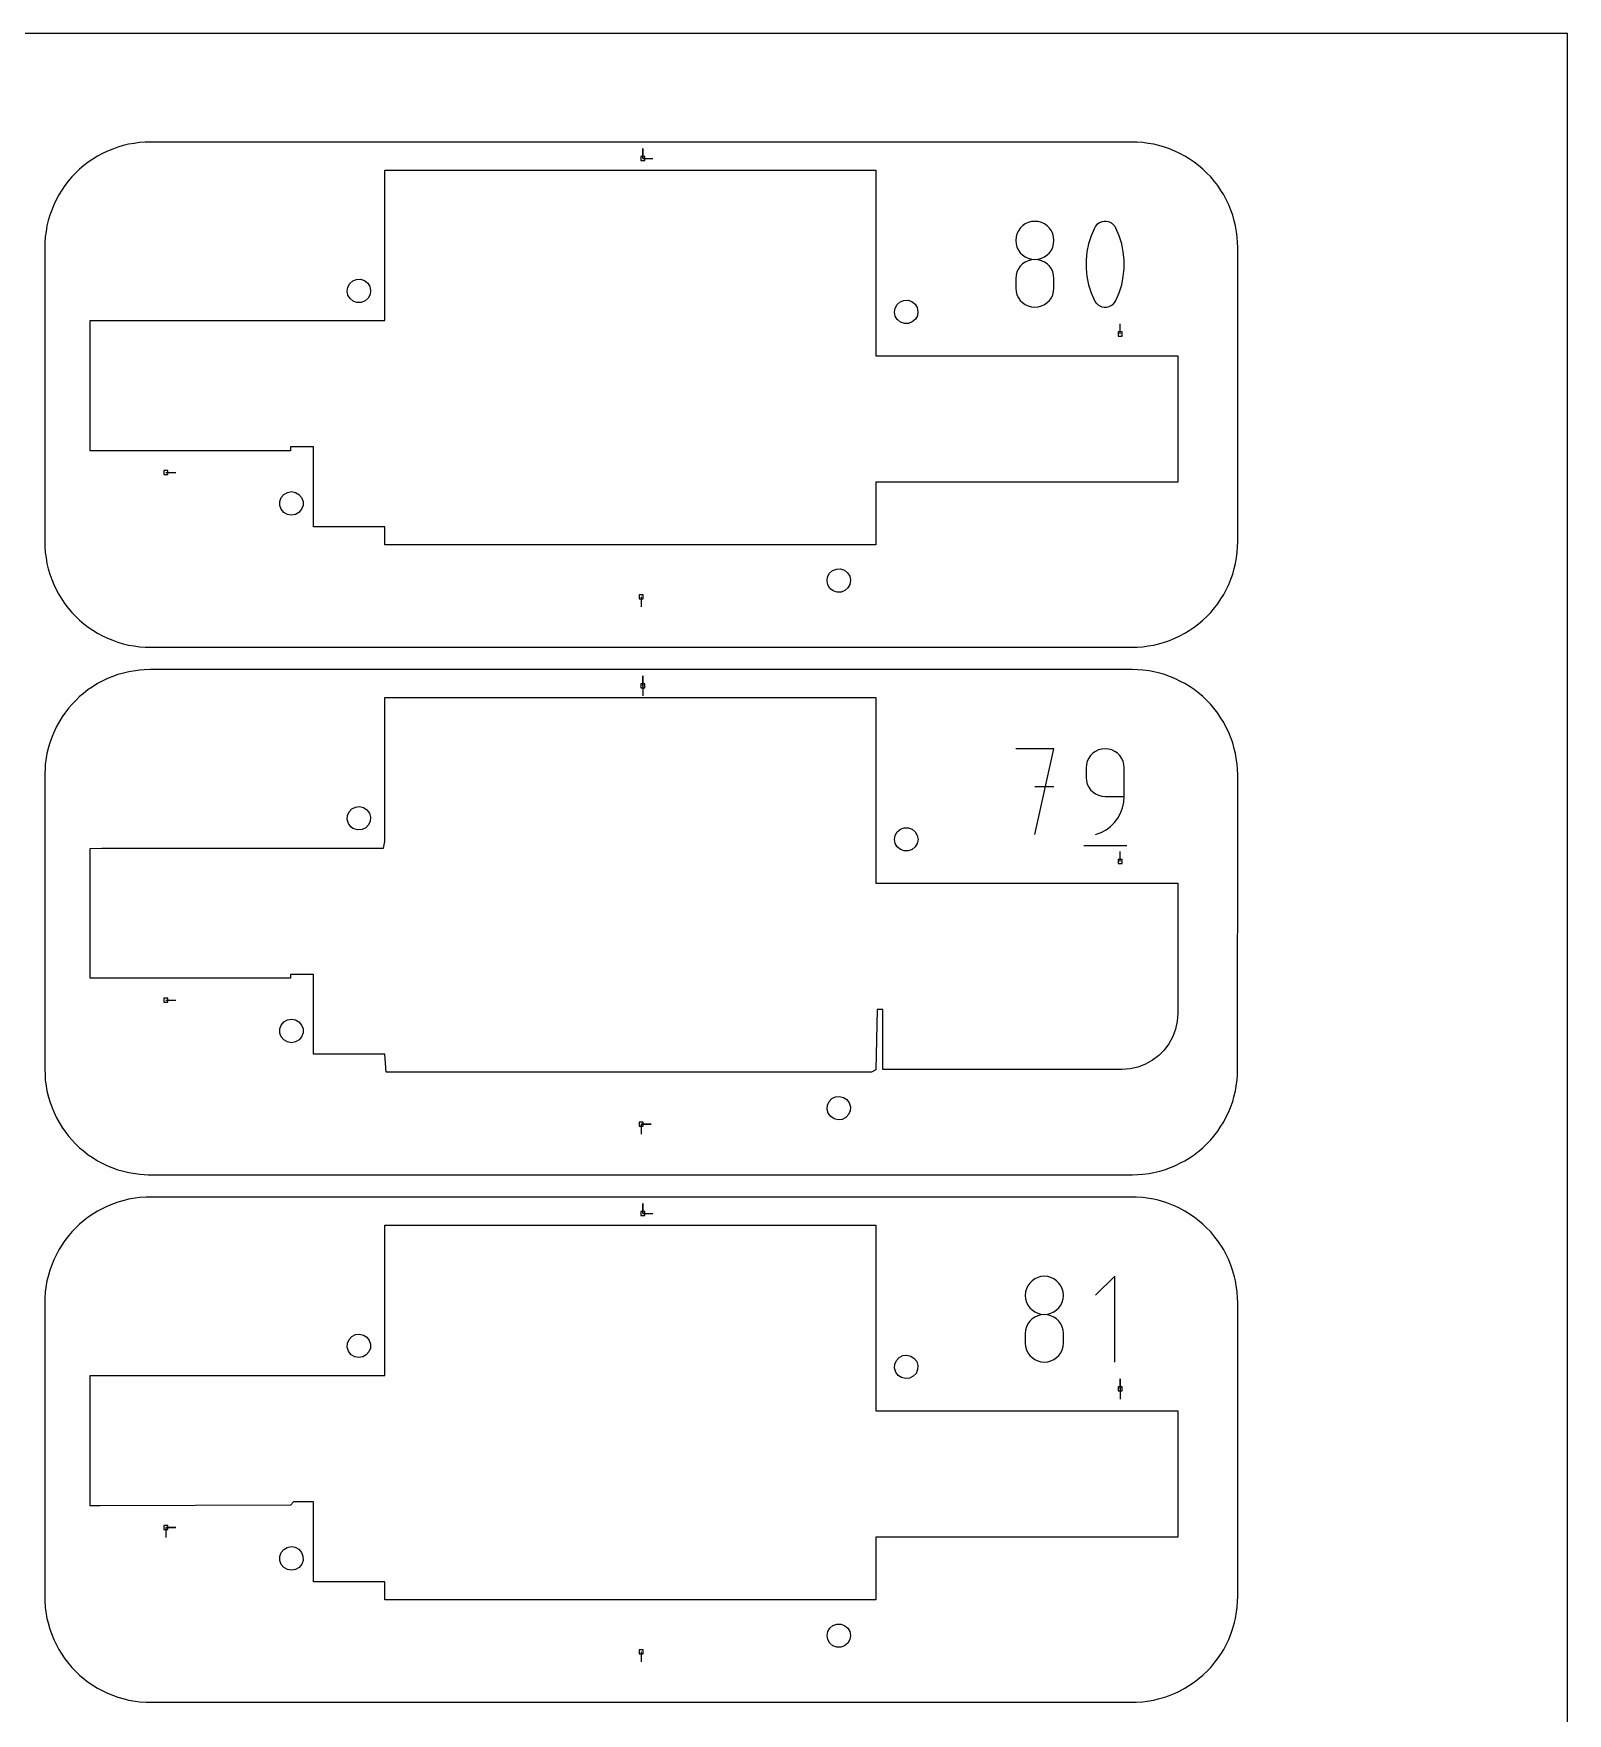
# Model space of a CAD drawing. Extents: x 0 to 570, y 0 to 470.
# Drawn here: x 351.4 to 570, y 230.6 to 470 of the extents above; entities that cross this region are included whole.
import ezdxf

# ---------------------------------------------------------------- set-up
doc = ezdxf.new("R2010")
doc.units = 0

msp = doc.modelspace()

# ---------------------------------------------------------------- linework, layer by layer
at = {"layer": 'annotation', "color": 1}
for p, q in [((438.255635, 452.215646), (438.255635, 453.644396)), ((438.255635, 452.215646), (438.255635, 453.644396)), ((438.255635, 453.644396), (438.255635, 452.215646)), ((438.255635, 452.215646), (439.684385, 452.215646)), ((493.166619, 443.073421), (492.743226, 442.872157)), ((493.626222, 443.199883), (493.166619, 443.073421)), ((494.114308, 443.243765), (493.626222, 443.199883)), ((494.602394, 443.199883), (494.114308, 443.243765)), ((494.114308, 443.243765), (494.114308, 443.243765)), ((495.061997, 443.073421), (494.602394, 443.199883)), ((495.485391, 442.872157), (495.061997, 443.073421)), ((503.181391, 442.95906), (502.952064, 442.776138)), ((503.436592, 443.098803), (503.181391, 442.95906)), ((503.711145, 443.193199), (503.436592, 443.098803)), ((503.998531, 443.240083), (503.711145, 443.193199)), ((504.292228, 443.237286), (503.998531, 443.240083)), ((504.585717, 443.182642), (504.292228, 443.237286)), ((504.872477, 443.073983), (504.585717, 443.182642)), ((504.982254, 443.016296), (504.872477, 443.073983)), ((504.872477, 443.073983), (504.872477, 443.073983)), ((505.087595, 442.950035), (504.982254, 443.016296)), ((505.187989, 442.875725), (505.087595, 442.950035)), ((491.43986, 441.016034), (491.395998, 440.529293)), ((491.395998, 440.529293), (491.395998, 440.529293)), ((491.395998, 440.529293), (491.439886, 440.040267)), ((491.566296, 441.47464), (491.43986, 441.016034)), ((491.767577, 441.897333), (491.566296, 441.47464)), ((492.035978, 442.276336), (491.767577, 441.897333)), ((492.36377, 442.603869), (492.035978, 442.276336)), ((492.743226, 442.872157), (492.36377, 442.603869)), ((495.864847, 442.603869), (495.485391, 442.872157)), ((496.192639, 442.276336), (495.864847, 442.603869)), ((496.461039, 441.897333), (496.192639, 442.276336)), ((496.662321, 441.47464), (496.461039, 441.897333)), ((496.788756, 441.016034), (496.662321, 441.47464)), ((496.788731, 440.040267), (496.832618, 440.529293)), ((496.832618, 440.529293), (496.788756, 441.016034)), ((496.832618, 440.529293), (496.832618, 440.529293)), ((502.127867, 441.185949), (501.775934, 440.05047)), ((502.597111, 442.289426), (502.127867, 441.185949)), ((502.755131, 442.552205), (502.597111, 442.289426)), ((502.597111, 442.289426), (502.597111, 442.289426)), ((502.952064, 442.776138), (502.755131, 442.552205)), ((505.282923, 442.79389), (505.187989, 442.875725)), ((505.371888, 442.705055), (505.282923, 442.79389)), ((505.454369, 442.609743), (505.371888, 442.705055)), ((505.529856, 442.508479), (505.454369, 442.609743)), ((505.597838, 442.401788), (505.529856, 442.508479)), ((505.657801, 442.290194), (505.597838, 442.401788)), ((506.129319, 441.184442), (505.657801, 442.290194)), ((505.657801, 442.290194), (505.657801, 442.290194)), ((506.482958, 440.047257), (506.129319, 441.184442)), ((491.439886, 440.040267), (491.566384, 439.579881)), ((491.566384, 439.579881), (491.767748, 439.155851)), ((491.767748, 439.155851), (492.03623, 438.77589)), ((492.03623, 438.77589), (492.364086, 438.447714)), ((492.364086, 438.447714), (492.743567, 438.179037)), ((492.743567, 438.179037), (493.166929, 437.977573)), ((495.061688, 437.977573), (495.485049, 438.179037)), ((495.485049, 438.179037), (495.864531, 438.447714)), ((495.864531, 438.447714), (496.192386, 438.77589)), ((496.192386, 438.77589), (496.460868, 439.155851)), ((496.460868, 439.155851), (496.662232, 439.579881)), ((496.662232, 439.579881), (496.788731, 440.040267)), ((501.541313, 438.892043), (501.424002, 437.719723)), ((501.775934, 440.05047), (501.541313, 438.892043)), ((506.718717, 438.887693), (506.482958, 440.047257)), ((506.836597, 437.714804), (506.718717, 438.887693)), ((491.566296, 436.034769), (491.43986, 435.574561)), ((491.767577, 436.458666), (491.566296, 436.034769)), ((492.035978, 436.83853), (491.767577, 436.458666)), ((492.36377, 437.166642), (492.035978, 436.83853)), ((492.743226, 437.435281), (492.36377, 437.166642)), ((493.166619, 437.636724), (492.743226, 437.435281)), ((493.626222, 437.763253), (493.166619, 437.636724)), ((493.166929, 437.977573), (493.626425, 437.851037)), ((494.114308, 437.807144), (493.626222, 437.763253)), ((493.626425, 437.851037), (494.114308, 437.807144)), ((494.114308, 437.807144), (494.602192, 437.851037)), ((494.602394, 437.763278), (494.114308, 437.807144)), ((494.114308, 437.807144), (494.114308, 437.807144)), ((494.114308, 437.807144), (494.114308, 437.807144)), ((494.602192, 437.851037), (495.061688, 437.977573)), ((495.061997, 437.636813), (494.602394, 437.763278)), ((495.485391, 437.435451), (495.061997, 437.636813)), ((495.864847, 437.166895), (495.485391, 437.435451)), ((496.192639, 436.838846), (495.864847, 437.166895)), ((496.461039, 436.459007), (496.192639, 436.838846)), ((496.662321, 436.035079), (496.461039, 436.459007)), ((496.788756, 435.574763), (496.662321, 436.035079)), ((501.424002, 437.719723), (501.424002, 436.542562)), ((501.424002, 436.542562), (501.541313, 435.369616)), ((506.718717, 435.365266), (506.836597, 436.537643)), ((506.836597, 436.537643), (506.836597, 437.714804)), ((491.43986, 435.574561), (491.395998, 435.085764)), ((491.395998, 435.085764), (491.395998, 433.731598)), ((491.395998, 433.731598), (491.395998, 433.731598)), ((491.395998, 433.731598), (491.439886, 433.242835)), ((496.788731, 433.242835), (496.832618, 433.731598)), ((496.832618, 435.085764), (496.788756, 435.574763)), ((496.832618, 433.731598), (496.832618, 435.085764)), ((496.832618, 435.085764), (496.832618, 435.085764)), ((501.541313, 435.369616), (501.775934, 434.209938)), ((501.775934, 434.209938), (502.127867, 433.072582)), ((506.129319, 433.071075), (506.482958, 434.206725)), ((506.482958, 434.206725), (506.718717, 435.365266)), ((491.439886, 433.242835), (491.566384, 432.783155)), ((491.566384, 432.783155), (491.767748, 432.360146)), ((491.767748, 432.360146), (492.03623, 431.981397)), ((492.03623, 431.981397), (492.364086, 431.654495)), ((492.364086, 431.654495), (492.743567, 431.387028)), ((492.743567, 431.387028), (493.166929, 431.186586)), ((493.166929, 431.186586), (493.626425, 431.060756)), ((493.626425, 431.060756), (494.114308, 431.017126)), ((494.114308, 431.017126), (494.602192, 431.060756)), ((494.114308, 431.017126), (494.114308, 431.017126)), ((494.602192, 431.060756), (495.061688, 431.186586)), ((495.061688, 431.186586), (495.485049, 431.387028)), ((495.485049, 431.387028), (495.864531, 431.654495)), ((495.864531, 431.654495), (496.192386, 431.981397)), ((496.192386, 431.981397), (496.460868, 432.360146)), ((496.460868, 432.360146), (496.662232, 432.783155)), ((496.662232, 432.783155), (496.788731, 433.242835)), ((502.127867, 433.072582), (502.597111, 431.966603)), ((502.597111, 431.966603), (502.597111, 431.966603)), ((502.597111, 431.966603), (502.656856, 431.855231)), ((502.656856, 431.855231), (502.724335, 431.749072)), ((502.724335, 431.749072), (502.799264, 431.648447)), ((502.799264, 431.648447), (502.881357, 431.55368)), ((502.881357, 431.55368), (502.97033, 431.465092)), ((502.97033, 431.465092), (503.0659, 431.383005)), ((503.0659, 431.383005), (503.167782, 431.307742)), ((503.167782, 431.307742), (503.275691, 431.239625)), ((503.275691, 431.239625), (503.389344, 431.178976)), ((503.389344, 431.178976), (503.389344, 431.178976)), ((503.389344, 431.178976), (503.673845, 431.072622)), ((503.673845, 431.072622), (503.965625, 431.019784)), ((503.965625, 431.019784), (504.258087, 431.018306)), ((504.258087, 431.018306), (504.544636, 431.066035)), ((504.544636, 431.066035), (504.818674, 431.160817)), ((504.818674, 431.160817), (505.073606, 431.300495)), ((505.073606, 431.300495), (505.302835, 431.482917)), ((505.302835, 431.482917), (505.499766, 431.705927)), ((505.499766, 431.705927), (505.657801, 431.967371)), ((505.657801, 431.967371), (506.129319, 433.071075)), ((505.657801, 431.967371), (505.657801, 431.967371)), ((506.255636, 427.188811), (506.255636, 428.617561)), ((370.255633, 407.446887), (371.684383, 407.446887)), ((438.01751, 389.742512), (438.01751, 388.313762)), ((438.255635, 377.040644), (438.255635, 378.469394)), ((438.255635, 377.040644), (438.255635, 378.469394)), ((438.255635, 378.469394), (438.255635, 377.040644)), ((438.255635, 377.040644), (438.255635, 375.611894)), ((496.823677, 368.083732), (491.380147, 368.083732)), ((494.102296, 355.842508), (496.823677, 368.083732)), ((501.584138, 366.310995), (501.457639, 365.85061)), ((501.785502, 366.735026), (501.584138, 366.310995)), ((502.053984, 367.114987), (501.785502, 366.735026)), ((502.381839, 367.443163), (502.053984, 367.114987)), ((502.761321, 367.71184), (502.381839, 367.443163)), ((503.184683, 367.913304), (502.761321, 367.71184)), ((503.644178, 368.039839), (503.184683, 367.913304)), ((504.132062, 368.083732), (503.644178, 368.039839)), ((504.620957, 368.039839), (504.132062, 368.083732)), ((504.132062, 368.083732), (504.132062, 368.083732)), ((505.08099, 367.913304), (504.620957, 368.039839)), ((505.504509, 367.71184), (505.08099, 367.913304)), ((505.883864, 367.443163), (505.504509, 367.71184)), ((506.211403, 367.114987), (505.883864, 367.443163)), ((506.479475, 366.735026), (506.211403, 367.114987)), ((506.680428, 366.310995), (506.479475, 366.735026)), ((506.806611, 365.85061), (506.680428, 366.310995)), ((501.457639, 365.85061), (501.413752, 365.361584)), ((501.413752, 365.361584), (501.413752, 364.000509)), ((501.413752, 364.000509), (501.413752, 364.000509)), ((501.413752, 364.000509), (501.457639, 363.511509)), ((506.850372, 365.361584), (506.806611, 365.85061)), ((506.850372, 361.279128), (506.850372, 365.361584)), ((506.850372, 365.361584), (506.850372, 365.361584)), ((496.823677, 362.632526), (494.102296, 362.632526)), ((501.457639, 363.511509), (501.584138, 363.051194)), ((501.584138, 363.051194), (501.785502, 362.627266)), ((501.785502, 362.627266), (502.053984, 362.247427)), ((502.053984, 362.247427), (502.381839, 361.919378)), ((502.381839, 361.919378), (502.761321, 361.650822)), ((502.761321, 361.650822), (503.184683, 361.44946)), ((503.184683, 361.44946), (503.644178, 361.322995)), ((503.644178, 361.322995), (504.132062, 361.279128)), ((504.132062, 361.279128), (506.850372, 361.279128)), ((506.330832, 358.909197), (506.61455, 359.660483)), ((506.61455, 359.660483), (506.790188, 360.453786)), ((506.790188, 360.453786), (506.850372, 361.279128)), ((504.262629, 356.523746), (504.904933, 357.007202)), ((504.904933, 357.007202), (505.46865, 357.57258)), ((505.46865, 357.57258), (505.946408, 358.209904)), ((505.946408, 358.209904), (506.330832, 358.909197)), ((501.074059, 354.312355), (507.194671, 354.312355)), ((502.771755, 355.842508), (503.549112, 356.132189)), ((502.771755, 355.842508), (502.771755, 355.842508)), ((503.549112, 356.132189), (504.262629, 356.523746)), ((506.255636, 352.013809), (506.255636, 353.442559)), ((370.255633, 332.271885), (371.684383, 332.271885)), ((438.01751, 314.567509), (439.44626, 314.567509)), ((438.01751, 314.567509), (439.44626, 314.567509)), ((439.44626, 314.567509), (438.01751, 314.567509)), ((438.01751, 314.567509), (438.01751, 313.138759)), ((438.255635, 301.865642), (438.255635, 303.294391)), ((438.255635, 301.865642), (438.255635, 303.294391)), ((438.255635, 303.294391), (438.255635, 301.865642)), ((438.255635, 301.865642), (439.684385, 301.865641)), ((493.709377, 292.253865), (493.381585, 291.926331)), ((494.088833, 292.522153), (493.709377, 292.253865)), ((494.512226, 292.723416), (494.088833, 292.522153)), ((494.97183, 292.849878), (494.512226, 292.723416)), ((495.459915, 292.89376), (494.97183, 292.849878)), ((495.948001, 292.849878), (495.459915, 292.89376)), ((495.459915, 292.89376), (495.459915, 292.89376)), ((496.407605, 292.723416), (495.948001, 292.849878)), ((496.830998, 292.522153), (496.407605, 292.723416)), ((497.210454, 292.253865), (496.830998, 292.522153)), ((497.538246, 291.926331), (497.210454, 292.253865)), ((505.49045, 292.90873), (502.769069, 290.186581)), ((505.49045, 280.667506), (505.49045, 292.90873)), ((492.785468, 290.66603), (492.741605, 290.179289)), ((492.741605, 290.179289), (492.741605, 290.179289)), ((492.741605, 290.179289), (492.785493, 289.690262)), ((492.911903, 291.124636), (492.785468, 290.66603)), ((492.785493, 289.690262), (492.911992, 289.229877)), ((493.113185, 291.547329), (492.911903, 291.124636)), ((493.381585, 291.926331), (493.113185, 291.547329)), ((497.806646, 291.547329), (497.538246, 291.926331)), ((498.007928, 291.124636), (497.806646, 291.547329)), ((498.007839, 289.229877), (498.134338, 289.690262)), ((498.134363, 290.66603), (498.007928, 291.124636)), ((498.134338, 289.690262), (498.178226, 290.179289)), ((498.178226, 290.179289), (498.134363, 290.66603)), ((498.178226, 290.179289), (498.178226, 290.179289)), ((492.911992, 289.229877), (493.113355, 288.805846)), ((493.113355, 288.805846), (493.381838, 288.425886)), ((493.381838, 288.425886), (493.709693, 288.097709)), ((493.709693, 288.097709), (494.089174, 287.829032)), ((494.512226, 287.28672), (494.088833, 287.085276)), ((494.089174, 287.829032), (494.512536, 287.627568)), ((494.97183, 287.413248), (494.512226, 287.28672)), ((494.512536, 287.627568), (494.972032, 287.501033)), ((495.459915, 287.45714), (494.97183, 287.413248)), ((494.972032, 287.501033), (495.459915, 287.45714)), ((495.459915, 287.45714), (495.947799, 287.501033)), ((495.948001, 287.413273), (495.459915, 287.45714)), ((495.459915, 287.45714), (495.459915, 287.45714)), ((495.459915, 287.45714), (495.459915, 287.45714)), ((495.947799, 287.501033), (496.407295, 287.627568)), ((496.407605, 287.286808), (495.948001, 287.413273)), ((496.407295, 287.627568), (496.830657, 287.829032)), ((496.830998, 287.085447), (496.407605, 287.286808)), ((496.830657, 287.829032), (497.210138, 288.097709)), ((497.210138, 288.097709), (497.537993, 288.425886)), ((497.537993, 288.425886), (497.806476, 288.805846)), ((497.806476, 288.805846), (498.007839, 289.229877)), ((492.785468, 285.224557), (492.741605, 284.735759)), ((492.911903, 285.684764), (492.785468, 285.224557)), ((493.113185, 286.108661), (492.911903, 285.684764)), ((493.381585, 286.488526), (493.113185, 286.108661)), ((493.709377, 286.816638), (493.381585, 286.488526)), ((494.088833, 287.085276), (493.709377, 286.816638)), ((497.210454, 286.816891), (496.830998, 287.085447)), ((497.538246, 286.488842), (497.210454, 286.816891)), ((497.806646, 286.109002), (497.538246, 286.488842)), ((498.007928, 285.685074), (497.806646, 286.109002)), ((498.134363, 285.224759), (498.007928, 285.685074)), ((498.178226, 284.735759), (498.134363, 285.224759)), ((492.741605, 284.735759), (492.741605, 283.381594)), ((492.741605, 283.381594), (492.741605, 283.381594)), ((492.741605, 283.381594), (492.785493, 282.892831)), ((492.785493, 282.892831), (492.911992, 282.433151)), ((498.007839, 282.433151), (498.134338, 282.892831)), ((498.134338, 282.892831), (498.178226, 283.381594)), ((498.178226, 283.381594), (498.178226, 284.735759)), ((498.178226, 284.735759), (498.178226, 284.735759)), ((492.911992, 282.433151), (493.113355, 282.010142)), ((493.113355, 282.010142), (493.381838, 281.631392)), ((493.381838, 281.631392), (493.709693, 281.30449)), ((493.709693, 281.30449), (494.089174, 281.037024)), ((494.089174, 281.037024), (494.512536, 280.836582)), ((494.512536, 280.836582), (494.972032, 280.710751)), ((494.972032, 280.710751), (495.459915, 280.667122)), ((495.459915, 280.667122), (495.947799, 280.710751)), ((495.459915, 280.667122), (495.459915, 280.667122)), ((495.947799, 280.710751), (496.407295, 280.836582)), ((496.407295, 280.836582), (496.830657, 281.037024)), ((496.830657, 281.037024), (497.210138, 281.30449)), ((497.210138, 281.30449), (497.537993, 281.631392)), ((497.537993, 281.631392), (497.806476, 282.010142)), ((497.806476, 282.010142), (498.007839, 282.433151)), ((506.255637, 276.838807), (506.255637, 278.267557)), ((506.255637, 276.838807), (506.255637, 278.267557)), ((506.255637, 278.267557), (506.255637, 276.838807)), ((506.255637, 276.838807), (506.255636, 275.410057)), ((370.255633, 257.096883), (371.684383, 257.096883)), ((370.255633, 257.096883), (371.684383, 257.096883)), ((371.684383, 257.096883), (370.255633, 257.096883)), ((370.255633, 257.096883), (370.255633, 255.668133)), ((438.01751, 239.392507), (438.01751, 237.963757))]:
    msp.add_line(p, q, dxfattribs=at)
at = {"layer": 'boundary', "color": 5}
for p, q in [((360.54603, 452.549273), (359.882845, 452.121936)), ((361.253732, 452.909867), (360.54603, 452.549273)), ((361.958582, 453.26429), (361.253732, 452.909867)), ((362.700105, 453.548933), (361.958582, 453.26429)), ((363.43863, 453.826429), (362.700105, 453.548933)), ((364.205838, 454.032003), (363.43863, 453.826429)), ((364.969678, 454.229425), (364.205838, 454.032003)), ((365.754174, 454.353677), (364.969678, 454.229425)), ((366.534668, 454.468789), (365.754174, 454.353677)), ((367.327858, 454.510358), (366.534668, 454.468789)), ((368.017513, 454.542514), (367.327858, 454.510358)), ((391.196048, 454.542514), (368.017513, 454.542514)), ((409.353382, 454.542513), (391.196048, 454.542514)), ((467.760985, 454.542514), (409.353382, 454.542513)), ((474.817411, 454.542514), (467.760985, 454.542514)), ((508.017513, 454.542514), (474.817411, 454.542514)), ((508.673488, 454.511928), (508.017513, 454.542514)), ((509.5045, 454.468377), (508.673488, 454.511928)), ((510.246888, 454.358885), (509.5045, 454.468377)), ((511.068798, 454.228707), (510.246888, 454.358885)), ((511.795344, 454.040925), (511.068798, 454.228707)), ((512.599149, 453.825547), (511.795344, 454.040925)), ((513.301613, 453.5616), (512.599149, 453.825547)), ((514.078498, 453.263382), (513.301613, 453.5616)), ((514.748929, 452.926264), (514.078498, 453.263382)), ((515.490386, 452.548473), (514.748929, 452.926264)), ((516.121192, 452.142002), (515.490386, 452.548473)), ((357.418914, 450.128049), (356.870337, 449.579475)), ((357.980553, 450.689684), (357.418914, 450.128049)), ((358.597819, 451.189537), (357.980553, 450.689684)), ((359.216709, 451.689343), (358.597819, 451.189537)), ((359.882845, 452.121936), (359.216709, 451.689343)), ((516.819097, 451.688778), (516.121192, 452.142002)), ((517.407768, 451.213376), (516.819097, 451.688778)), ((518.054473, 450.689684), (517.407768, 451.213376)), ((518.576265, 450.167896), (518.054473, 450.689684)), ((519.164689, 449.579475), (518.576265, 450.167896)), ((355.438085, 447.677177), (355.01075, 447.013996)), ((355.870679, 448.343312), (355.438085, 447.677177)), ((356.370484, 448.962207), (355.870679, 448.343312)), ((356.870337, 449.579475), (356.370484, 448.962207)), ((519.688377, 448.932768), (519.164689, 449.579475)), ((520.163779, 448.344093), (519.688377, 448.932768)), ((520.617003, 447.646188), (520.163779, 448.344093)), ((354.295731, 445.601443), (354.011088, 444.859922)), ((354.650156, 446.306292), (354.295731, 445.601443)), ((355.01075, 447.013996), (354.650156, 446.306292)), ((521.02347, 447.015388), (520.617003, 447.646188)), ((521.401261, 446.273934), (521.02347, 447.015388)), ((521.738386, 445.6035), (521.401261, 446.273934)), ((522.036604, 444.826615), (521.738386, 445.6035)), ((353.528023, 443.354185), (353.3306, 442.590343)), ((353.733595, 444.121396), (353.528023, 443.354185)), ((354.011088, 444.859922), (353.733595, 444.121396)), ((522.300545, 444.124149), (522.036604, 444.826615)), ((522.515925, 443.320348), (522.300545, 444.124149)), ((522.703708, 442.593802), (522.515925, 443.320348)), ((353.091232, 441.02535), (353.049663, 440.232163)), ((353.206346, 441.805847), (353.091232, 441.02535)), ((353.3306, 442.590343), (353.206346, 441.805847)), ((522.833888, 441.771892), (522.703708, 442.593802)), ((522.943378, 441.029505), (522.833888, 441.771892)), ((522.986927, 440.19849), (522.943378, 441.029505)), ((353.025547, 439.714926), (353.017508, 400.13663)), ((353.049663, 440.232163), (353.025547, 439.714926)), ((523.017512, 439.542513), (522.986927, 440.19849)), ((523.017512, 437.075059), (523.017512, 439.542513)), ((523.017512, 397.542513), (523.017512, 437.075059)), ((353.017508, 400.13663), (353.017508, 397.542514)), ((353.017508, 397.542514), (353.049663, 396.852862)), ((522.986927, 396.886536), (523.017512, 397.542513)), ((353.049663, 396.852862), (353.091233, 396.059676)), ((353.091233, 396.059676), (353.206346, 395.279179)), ((353.206346, 395.279179), (353.3306, 394.494683)), ((522.703708, 394.491224), (522.833888, 395.313134)), ((522.833888, 395.313134), (522.943378, 396.055521)), ((522.943378, 396.055521), (522.986927, 396.886536)), ((353.3306, 394.494683), (353.528022, 393.730842)), ((353.528022, 393.730842), (353.733595, 392.96363)), ((353.733595, 392.96363), (354.011088, 392.225101)), ((522.036604, 392.258409), (522.300545, 392.960878)), ((522.300545, 392.960878), (522.515925, 393.764679)), ((522.515925, 393.764679), (522.703708, 394.491224)), ((354.011088, 392.225101), (354.295731, 391.483581)), ((354.295731, 391.483581), (354.650156, 390.778734)), ((354.650156, 390.778734), (355.01075, 390.07103)), ((521.02347, 390.069638), (521.401261, 390.811093)), ((521.401261, 390.811093), (521.738387, 391.481524)), ((521.738387, 391.481524), (522.036604, 392.258409)), ((355.01075, 390.07103), (355.438085, 389.407847)), ((355.438085, 389.407847), (355.870678, 388.741713)), ((355.870678, 388.741713), (356.370484, 388.122821)), ((356.370484, 388.122821), (356.870337, 387.505553)), ((519.164689, 387.505553), (519.688377, 388.15226)), ((519.688377, 388.15226), (520.163779, 388.740933)), ((520.163779, 388.740933), (520.617003, 389.438836)), ((520.617003, 389.438836), (521.02347, 390.069638)), ((356.870337, 387.505553), (357.431976, 386.943915)), ((357.431976, 386.943915), (357.980553, 386.395338)), ((357.980553, 386.395338), (358.597819, 385.895484)), ((358.597819, 385.895484), (359.216709, 385.39568)), ((516.819097, 385.396246), (517.407768, 385.871646)), ((517.407768, 385.871646), (518.054473, 386.395338)), ((518.054473, 386.395338), (518.642897, 386.983762)), ((518.642897, 386.983762), (519.164689, 387.505553)), ((359.216709, 385.39568), (359.882845, 384.963087)), ((359.882845, 384.963087), (360.54603, 384.53575)), ((360.54603, 384.53575), (361.253732, 384.175158)), ((361.253732, 384.175158), (361.958582, 383.820734)), ((361.958582, 383.820734), (362.700105, 383.53609)), ((362.700105, 383.53609), (363.43863, 383.258596)), ((363.43863, 383.258596), (364.205838, 383.053023)), ((364.205838, 383.053023), (364.969678, 382.8556)), ((511.068798, 382.856318), (511.795345, 383.044101)), ((511.795345, 383.044101), (512.599149, 383.259478)), ((512.599149, 383.259478), (513.301613, 383.523423)), ((513.301613, 383.523423), (514.078498, 383.821642)), ((514.078498, 383.821642), (514.748929, 384.158761)), ((514.748929, 384.158761), (515.490386, 384.53655)), ((515.490386, 384.53655), (516.121192, 384.943021)), ((516.121192, 384.943021), (516.819097, 385.396246)), ((364.969678, 382.8556), (365.754173, 382.731348)), ((365.754173, 382.731348), (366.534668, 382.616236)), ((366.534668, 382.616236), (367.327858, 382.574667)), ((367.327858, 382.574667), (367.787628, 382.55323)), ((367.787628, 382.55323), (400.855747, 382.542512)), ((400.855747, 382.542512), (459.093801, 382.542511)), ((459.093801, 382.542511), (467.318649, 382.542511)), ((467.318649, 382.542511), (508.017513, 382.542512)), ((508.017513, 382.542512), (508.673488, 382.573097)), ((508.673488, 382.573097), (509.5045, 382.616648)), ((509.5045, 382.616648), (510.246889, 382.72614)), ((510.246889, 382.72614), (511.068798, 382.856318)), ((362.570171, 378.324516), (361.966605, 378.092831)), ((363.449368, 378.654869), (362.570171, 378.324516)), ((364.073839, 378.822197), (363.449368, 378.654869)), ((364.983172, 379.057222), (364.073839, 378.822197)), ((365.621715, 379.158358), (364.983172, 379.057222)), ((366.550876, 379.295396), (365.621715, 379.158358)), ((367.196496, 379.329231), (366.550876, 379.295396)), ((368.017513, 379.367511), (367.196496, 379.329231)), ((388.248833, 379.367511), (368.017513, 379.367511)), ((414.533316, 379.367511), (388.248833, 379.367511)), ((465.51423, 379.367511), (414.533316, 379.367511)), ((475.729084, 379.367511), (465.51423, 379.367511)), ((508.017513, 379.367511), (475.729084, 379.367511)), ((508.805272, 379.330782), (508.017513, 379.367511)), ((509.488241, 379.294989), (508.805272, 379.330782)), ((510.379773, 379.1635), (509.488241, 379.294989)), ((511.055261, 379.056513), (510.379773, 379.1635)), ((511.927769, 378.831007), (511.055261, 379.056513)), ((512.588377, 378.653998), (511.927769, 378.831007)), ((513.431965, 378.337025), (512.588377, 378.653998)), ((514.070449, 378.091934), (513.431965, 378.337025)), ((358.482979, 375.921539), (357.980553, 375.514682)), ((359.219753, 376.516546), (358.482979, 375.921539)), ((359.761957, 376.868657), (359.219753, 376.516546)), ((360.551463, 377.377391), (359.761957, 376.868657)), ((361.127499, 377.670898), (360.551463, 377.377391)), ((361.966605, 378.092831), (361.127499, 377.670898)), ((514.875568, 377.68709), (514.070449, 378.091934)), ((515.484935, 377.376601), (514.875568, 377.68709)), ((516.242469, 376.888471), (515.484935, 377.376601)), ((516.816044, 376.515988), (516.242469, 376.888471)), ((517.522978, 375.945079), (516.816044, 376.515988)), ((518.054473, 375.514682), (517.522978, 375.945079)), ((356.46348, 373.902045), (355.868473, 373.165266)), ((356.870337, 374.404472), (356.46348, 373.902045)), ((357.523405, 375.057537), (356.870337, 374.404472)), ((357.980553, 375.514682), (357.523405, 375.057537)), ((518.681091, 374.888067), (518.054473, 375.514682)), ((519.164689, 374.404472), (518.681091, 374.888067)), ((519.595083, 373.872976), (519.164689, 374.404472)), ((520.165992, 373.166037), (519.595083, 373.872976)), ((354.714123, 371.257524), (354.292189, 370.418417)), ((355.00763, 371.833562), (354.714123, 371.257524)), ((355.516363, 372.623062), (355.00763, 371.833562)), ((355.868473, 373.165266), (355.516363, 372.623062)), ((520.538475, 372.592462), (520.165992, 373.166037)), ((521.0266, 371.834937), (520.538475, 372.592462)), ((521.337088, 371.225571), (521.0266, 371.834937)), ((521.741941, 370.420448), (521.337088, 371.225571)), ((353.730154, 368.935656), (353.562827, 368.311182)), ((354.060503, 369.814854), (353.730154, 368.935656)), ((354.292189, 370.418417), (354.060503, 369.814854)), ((521.987032, 369.781964), (521.741941, 370.420448)), ((522.303999, 368.938374), (521.987032, 369.781964)), ((522.481009, 368.277769), (522.303999, 368.938374)), ((353.226663, 366.763303), (353.089623, 365.83414)), ((353.327801, 367.401846), (353.226663, 366.763303)), ((353.562827, 368.311182), (353.327801, 367.401846)), ((522.706517, 367.405262), (522.481009, 368.277769)), ((522.813506, 366.729774), (522.706517, 367.405262)), ((522.944992, 365.838243), (522.813506, 366.729774)), ((353.030268, 364.641182), (353.017508, 325.455746)), ((353.055788, 365.188523), (353.030268, 364.641182)), ((353.089623, 365.83414), (353.055788, 365.188523)), ((522.980782, 365.155272), (522.944992, 365.838243)), ((523.017512, 364.367511), (522.980782, 365.155272)), ((523.017512, 361.404351), (523.017512, 364.367511)), ((523.005268, 322.104924), (523.017512, 361.404351)), ((353.017508, 325.455746), (353.017508, 322.367511)), ((353.017508, 322.367511), (353.055788, 321.546498)), ((353.055788, 321.546498), (353.089624, 320.900881)), ((353.089624, 320.900881), (353.226663, 319.971718)), ((522.813506, 320.005248), (522.944992, 320.896778)), ((522.944992, 320.896778), (522.980782, 321.57975)), ((522.980782, 321.57975), (523.005268, 322.104924)), ((353.226663, 319.971718), (353.327801, 319.333175)), ((353.327801, 319.333175), (353.562827, 318.423841)), ((353.562827, 318.423841), (353.730154, 317.799366)), ((522.303998, 317.796648), (522.481009, 318.457254)), ((522.481009, 318.457254), (522.706517, 319.329759)), ((522.706517, 319.329759), (522.813506, 320.005248)), ((353.730154, 317.799366), (354.060503, 316.920164)), ((354.060503, 316.920164), (354.292189, 316.316601)), ((354.292189, 316.316601), (354.714124, 315.477498)), ((521.337088, 315.509451), (521.741941, 316.314571)), ((521.741941, 316.314571), (521.987032, 316.953054)), ((521.987032, 316.953054), (522.303998, 317.796648)), ((354.714124, 315.477498), (355.00763, 314.90146)), ((355.00763, 314.90146), (355.516363, 314.111957)), ((355.516363, 314.111957), (355.868473, 313.569754)), ((520.165992, 313.568984), (520.538475, 314.142557)), ((520.538475, 314.142557), (521.0266, 314.900085)), ((521.0266, 314.900085), (521.337088, 315.509451)), ((355.868473, 313.569754), (356.46348, 312.832978)), ((356.46348, 312.832978), (356.870337, 312.330551)), ((356.870337, 312.330551), (357.327485, 311.873403)), ((357.327485, 311.873403), (357.980553, 311.220336)), ((357.980553, 311.220336), (358.482979, 310.813478)), ((517.522977, 310.789938), (518.054473, 311.220335)), ((518.054473, 311.220335), (518.53807, 311.703933)), ((518.53807, 311.703933), (519.164689, 312.330551)), ((519.164689, 312.330551), (519.595083, 312.862048)), ((519.595083, 312.862048), (520.165992, 313.568984)), ((358.482979, 310.813478), (359.219753, 310.218473)), ((359.219753, 310.218473), (359.761957, 309.866363)), ((359.761957, 309.866363), (360.551463, 309.357628)), ((360.551463, 309.357628), (361.127499, 309.064123)), ((361.127499, 309.064123), (361.966606, 308.64219)), ((514.070449, 308.643086), (514.875568, 309.047931)), ((514.875568, 309.047931), (515.484935, 309.358418)), ((515.484935, 309.358418), (516.242469, 309.846548)), ((516.242469, 309.846548), (516.816044, 310.219031)), ((516.816044, 310.219031), (517.522977, 310.789938)), ((361.966606, 308.64219), (362.570171, 308.410503)), ((362.570171, 308.410503), (363.449367, 308.080152)), ((363.449367, 308.080152), (364.073839, 307.912825)), ((364.073839, 307.912825), (364.983172, 307.677798)), ((364.983172, 307.677798), (365.621715, 307.576663)), ((365.621715, 307.576663), (366.550876, 307.439625)), ((366.550876, 307.439625), (367.196495, 307.405789)), ((367.196495, 307.405789), (367.743841, 307.380269)), ((367.743841, 307.380269), (400.443983, 307.367509)), ((400.443983, 307.367509), (457.951779, 307.367509)), ((457.951779, 307.367509), (467.828979, 307.367509)), ((467.828979, 307.367509), (508.017513, 307.367509)), ((508.017513, 307.367509), (508.805272, 307.404239)), ((508.805272, 307.404239), (509.488241, 307.440032)), ((509.488241, 307.440032), (510.379773, 307.57152)), ((510.379773, 307.57152), (511.055261, 307.678507)), ((511.055261, 307.678507), (511.927769, 307.904015)), ((511.927769, 307.904015), (512.588377, 308.081023)), ((512.588377, 308.081023), (513.431965, 308.397994)), ((513.431965, 308.397994), (514.070449, 308.643086)), ((366.518461, 304.117176), (365.886632, 304.02399)), ((367.459221, 304.166479), (366.518461, 304.117176)), ((368.017513, 304.192509), (367.459221, 304.166479)), ((394.143264, 304.192509), (368.017513, 304.192509)), ((404.173447, 304.192509), (394.143264, 304.192509)), ((470.007739, 304.192509), (404.173447, 304.192509)), ((473.905738, 304.192509), (470.007739, 304.192509)), ((508.017513, 304.192509), (473.905738, 304.192509)), ((508.541704, 304.168068), (508.017513, 304.192509)), ((509.52076, 304.116758), (508.541704, 304.168068)), ((510.114004, 304.029263), (509.52076, 304.116758)), ((360.003734, 301.850209), (359.213666, 301.337133)), ((360.540598, 302.196148), (360.003734, 301.850209)), ((361.379965, 302.623829), (360.540598, 302.196148)), ((361.950558, 302.910744), (361.379965, 302.623829)), ((362.830039, 303.248343), (361.950558, 302.910744)), ((363.427893, 303.472983), (362.830039, 303.248343)), ((364.337837, 303.716803), (363.427893, 303.472983)), ((364.956184, 303.87662), (364.337837, 303.716803)), ((365.886632, 304.02399), (364.956184, 303.87662)), ((511.082335, 303.875894), (510.114004, 304.029263)), ((511.66292, 303.725837), (511.082335, 303.875894)), ((512.609921, 303.47209), (511.66292, 303.725837)), ((513.171262, 303.261169), (512.609921, 303.47209)), ((514.086547, 302.909824), (513.171262, 303.261169)), ((514.62229, 302.640432), (514.086547, 302.909824)), ((515.495836, 302.195338), (514.62229, 302.640432)), ((515.999915, 301.870526), (515.495836, 302.195338)), ((516.82215, 301.336561), (515.999915, 301.870526)), ((357.314423, 299.673554), (356.870337, 299.22947)), ((357.980553, 300.33968), (357.314423, 299.673554)), ((358.71266, 300.932529), (357.980553, 300.33968)), ((359.213666, 301.337133), (358.71266, 300.932529)), ((517.292559, 300.956666), (516.82215, 301.336561)), ((518.054473, 300.33968), (517.292559, 300.956666)), ((518.471438, 299.922717), (518.054473, 300.33968)), ((519.164689, 299.22947), (518.471438, 299.922717)), ((355.359808, 297.206284), (355.01387, 296.669424)), ((355.872884, 297.996352), (355.359808, 297.206284)), ((356.277488, 298.497362), (355.872884, 297.996352)), ((356.870337, 299.22947), (356.277488, 298.497362)), ((519.781672, 298.467554), (519.164689, 299.22947)), ((520.161566, 297.997142), (519.781672, 298.467554)), ((520.695531, 297.174907), (520.161566, 297.997142)), ((521.02034, 296.670833), (520.695531, 297.174907)), ((354.299273, 295.259462), (353.961674, 294.379984)), ((354.586189, 295.830054), (354.299273, 295.259462)), ((355.01387, 296.669424), (354.586189, 295.830054)), ((521.465434, 295.797289), (521.02034, 296.670833)), ((521.734832, 295.261544), (521.465434, 295.797289)), ((522.086176, 294.346259), (521.734832, 295.261544)), ((353.3334, 292.253833), (353.186029, 291.323384)), ((353.493218, 292.872181), (353.3334, 292.253833)), ((353.737037, 293.782129), (353.493218, 292.872181)), ((353.961674, 294.379984), (353.737037, 293.782129)), ((522.297092, 293.784917), (522.086176, 294.346259)), ((522.550842, 292.83792), (522.297092, 293.784917)), ((522.7009, 292.257336), (522.550842, 292.83792)), ((522.854271, 291.289003), (522.7009, 292.257336)), ((353.043538, 289.750797), (353.017508, 289.192509)), ((353.092841, 290.691554), (353.043538, 289.750797)), ((353.186029, 291.323384), (353.092841, 290.691554)), ((522.941765, 290.69576), (522.854271, 291.289003)), ((522.993071, 289.716701), (522.941765, 290.69576)), ((523.017512, 289.192508), (522.993071, 289.716701)), ((353.017508, 289.192509), (353.017508, 249.292508)), ((523.017512, 287.22076), (523.017512, 289.192508)), ((523.017512, 247.192509), (523.017512, 287.22076)), ((353.017508, 249.292508), (353.017508, 247.192509)), ((353.017508, 247.192509), (353.043538, 246.63422)), ((353.043538, 246.63422), (353.092842, 245.693464)), ((522.941765, 245.689256), (522.993071, 246.668316)), ((522.993071, 246.668316), (523.017512, 247.192509)), ((353.092842, 245.693464), (353.186029, 245.061633)), ((353.186029, 245.061633), (353.3334, 244.131184)), ((522.7009, 244.127681), (522.854271, 245.096014)), ((522.854271, 245.096014), (522.941765, 245.689256)), ((353.3334, 244.131184), (353.493218, 243.512837)), ((353.493218, 243.512837), (353.737037, 242.602888)), ((353.737037, 242.602888), (353.961674, 242.005031)), ((353.961674, 242.005031), (354.299274, 241.125553)), ((521.734832, 241.123471), (522.086176, 242.038756)), ((522.086176, 242.038756), (522.297092, 242.600101)), ((522.297092, 242.600101), (522.550842, 243.547098)), ((522.550842, 243.547098), (522.7009, 244.127681)), ((354.299274, 241.125553), (354.586189, 240.554963)), ((354.586189, 240.554963), (355.01387, 239.715594)), ((355.01387, 239.715594), (355.359808, 239.178731)), ((520.695531, 239.210108), (521.02034, 239.714184)), ((521.02034, 239.714184), (521.465434, 240.587728)), ((521.465434, 240.587728), (521.734832, 241.123471)), ((355.359808, 239.178731), (355.872884, 238.388664)), ((355.872884, 238.388664), (356.277488, 237.887657)), ((356.277488, 237.887657), (356.870337, 237.155549)), ((356.870337, 237.155549), (357.536467, 236.489419)), ((518.747724, 236.738584), (519.164689, 237.155549)), ((519.164689, 237.155549), (519.781672, 237.917465)), ((519.781672, 237.917465), (520.161566, 238.387875)), ((520.161566, 238.387875), (520.695531, 239.210108)), ((357.536467, 236.489419), (357.980553, 236.045333)), ((357.980553, 236.045333), (358.71266, 235.452484)), ((358.71266, 235.452484), (359.213666, 235.047881)), ((359.213666, 235.047881), (360.003734, 234.534805)), ((515.999915, 234.514488), (516.82215, 235.048453)), ((516.82215, 235.048453), (517.292559, 235.428346)), ((517.292559, 235.428346), (518.054473, 236.045333)), ((518.054473, 236.045333), (518.747724, 236.738584)), ((360.003734, 234.534805), (360.540598, 234.188866)), ((360.540598, 234.188866), (361.379965, 233.761186)), ((361.379965, 233.761186), (361.950558, 233.474272)), ((361.950558, 233.474272), (362.830039, 233.136671)), ((362.830039, 233.136671), (363.427892, 232.912033)), ((363.427892, 232.912033), (364.337837, 232.668214)), ((364.337837, 232.668214), (364.956183, 232.508395)), ((364.956183, 232.508395), (365.886632, 232.361026)), ((365.886632, 232.361026), (366.518461, 232.26784)), ((366.518461, 232.26784), (367.459221, 232.218538)), ((367.459221, 232.218538), (367.831416, 232.201184)), ((508.017513, 232.192507), (508.541704, 232.216948)), ((508.541704, 232.216948), (509.52076, 232.268258)), ((509.52076, 232.268258), (510.114004, 232.355753)), ((510.114004, 232.355753), (511.082335, 232.509122)), ((511.082335, 232.509122), (511.66292, 232.65918)), ((511.66292, 232.65918), (512.609921, 232.912926)), ((512.609921, 232.912926), (513.171262, 233.123845)), ((513.171262, 233.123845), (514.086547, 233.475192)), ((514.086547, 233.475192), (514.62229, 233.744584)), ((514.62229, 233.744584), (515.495836, 234.189676)), ((515.495836, 234.189676), (515.999915, 234.514488)), ((367.831416, 232.201184), (401.267512, 232.192507)), ((401.267512, 232.192507), (460.235824, 232.192507)), ((460.235824, 232.192507), (466.808318, 232.192507)), ((466.808318, 232.192507), (508.017513, 232.192507))]:
    msp.add_line(p, q, dxfattribs=at)
at = {"layer": 'frame', "color": 5}
for p, q in [((570, 470), (0, 470)), ((570, 0), (570, 470))]:
    msp.add_line(p, q, dxfattribs=at)
at = {"layer": 'hole', "color": 5}
for p, q in [((438.541385, 452.501396), (437.969885, 452.501396)), ((437.969885, 452.501396), (437.969885, 451.929896)), ((438.541385, 451.929896), (438.541385, 452.501396)), ((401.473329, 436.377588), (401.473329, 450.548771)), ((401.473329, 450.548771), (425.23908, 450.548771)), ((425.23908, 450.548771), (471.473329, 450.548771)), ((437.969885, 451.929896), (438.541385, 451.929896)), ((471.473329, 450.548771), (471.473329, 441.566816)), ((471.473329, 441.566816), (471.473329, 424.093186)), ((401.473329, 429.093187), (401.473329, 436.377588)), ((396.108746, 433.294805), (396.194731, 433.869872)), ((396.194731, 433.869872), (396.472218, 434.380849)), ((396.472218, 434.380849), (396.90773, 434.766105)), ((396.90773, 434.766105), (397.448746, 434.979174)), ((397.448746, 434.979174), (398.029878, 434.994355)), ((398.029878, 434.994355), (398.581408, 434.809816)), ((398.581408, 434.809816), (399.036436, 434.447818)), ((399.036436, 434.447818), (399.340216, 433.952021)), ((399.340216, 433.952021), (399.456098, 433.382227)), ((399.456098, 433.382227), (399.370116, 432.807158)), ((396.224632, 432.725009), (396.108746, 433.294805)), ((396.528411, 432.229211), (396.224632, 432.725009)), ((396.983439, 431.867213), (396.528411, 432.229211)), ((397.491129, 431.6865), (396.983439, 431.867213)), ((398.116101, 431.697856), (397.491129, 431.6865)), ((398.657117, 431.910924), (398.116101, 431.697856)), ((399.092629, 432.29618), (398.657117, 431.910924)), ((399.370116, 432.807158), (399.092629, 432.29618)), ((474.196632, 430.876968), (474.476431, 431.386867)), ((474.476431, 431.386867), (474.913748, 431.77032)), ((474.913748, 431.77032), (475.455842, 431.981076)), ((475.455842, 431.981076), (476.037329, 431.993715)), ((476.037329, 431.993715), (476.588065, 431.806713)), ((476.588065, 431.806713), (477.041629, 431.442623)), ((477.041629, 431.442623), (477.343321, 430.945363)), ((477.343321, 430.945363), (477.456741, 430.374909)), ((359.472516, 428.542513), (359.472922, 429.093187)), ((359.472516, 414.163668), (359.472516, 428.542513)), ((359.472922, 429.093187), (372.478787, 429.093187)), ((372.478787, 429.093187), (400.219605, 429.093187)), ((400.219605, 429.093187), (401.473329, 429.093187)), ((474.108105, 430.302125), (474.196632, 430.876968)), ((474.221526, 429.731668), (474.108105, 430.302125)), ((474.497384, 429.260238), (474.221526, 429.731668)), ((474.523216, 429.234407), (474.497384, 429.260238)), ((474.976781, 428.870318), (474.523216, 429.234407)), ((475.527521, 428.683316), (474.976781, 428.870318)), ((476.109007, 428.695955), (475.527521, 428.683316)), ((476.651098, 428.90671), (476.109007, 428.695955)), ((477.088416, 429.290163), (476.651098, 428.90671)), ((477.368214, 429.800063), (477.088416, 429.290163)), ((477.456741, 430.374909), (477.368214, 429.800063)), ((506.541386, 427.474561), (505.969886, 427.474561)), ((505.969886, 427.474561), (505.969886, 426.903061)), ((505.969886, 426.903061), (506.541386, 426.903061)), ((506.541386, 426.903061), (506.541386, 427.474561)), ((471.473329, 424.093186), (500.317931, 424.093186)), ((500.317931, 424.093186), (514.472927, 424.093186)), ((514.472927, 424.093186), (514.472927, 411.261088)), ((359.472516, 410.542512), (359.472516, 414.163668)), ((365.215064, 410.542513), (359.472516, 410.542512)), ((388.017509, 410.542513), (365.215064, 410.542513)), ((388.01751, 411.093187), (388.017509, 410.542513)), ((389.789112, 411.093187), (388.01751, 411.093187)), ((391.306108, 411.093187), (389.789112, 411.093187)), ((391.306108, 407.126327), (391.306108, 411.093187)), ((514.472927, 411.261088), (514.472927, 406.093186)), ((370.541383, 407.732637), (369.969883, 407.732637)), ((369.969883, 407.732637), (369.969883, 407.161137)), ((369.969883, 407.161137), (370.541383, 407.161137)), ((370.541383, 407.161137), (370.541383, 407.732637)), ((391.306108, 399.717966), (391.306108, 407.126327)), ((387.09173, 404.327554), (387.596272, 404.618847)), ((387.596272, 404.618847), (388.170011, 404.720013)), ((388.170011, 404.720013), (388.743752, 404.618847)), ((388.743752, 404.618847), (389.248285, 404.327554)), ((472.327726, 406.093186), (471.473329, 406.093186)), ((471.473329, 406.093186), (471.473329, 399.714908)), ((476.733091, 406.093186), (472.327726, 406.093186)), ((514.472927, 406.093186), (476.733091, 406.093186)), ((386.517995, 403.333807), (386.71725, 403.881262)), ((386.517995, 402.751218), (386.517995, 403.333807)), ((386.71725, 402.203763), (386.517995, 402.751218)), ((386.71725, 403.881262), (387.09173, 404.327554)), ((387.091731, 401.757472), (386.71725, 402.203763)), ((389.248285, 404.327554), (389.622765, 403.881262)), ((389.622765, 402.203763), (389.248285, 401.757472)), ((389.622765, 403.881262), (389.822023, 403.333807)), ((389.822023, 402.751218), (389.622765, 402.203763)), ((389.822023, 403.333807), (389.822023, 402.751218)), ((387.596272, 401.466179), (387.091731, 401.757472)), ((388.170011, 401.365012), (387.596272, 401.466179)), ((388.743752, 401.466179), (388.170011, 401.365012)), ((389.248285, 401.757472), (388.743752, 401.466179)), ((400.538449, 399.717967), (391.306108, 399.717966)), ((401.473329, 399.717967), (400.538449, 399.717967)), ((401.473329, 397.146168), (401.473329, 399.717967)), ((471.473329, 399.714908), (471.473329, 397.146168)), ((402.929158, 397.146168), (401.473329, 397.146168)), ((466.492635, 397.146168), (402.929158, 397.146168)), ((468.686898, 397.146168), (466.492635, 397.146168)), ((470.071707, 397.146168), (468.686898, 397.146168)), ((471.473329, 397.146168), (470.071707, 397.146168)), ((464.582899, 392.576029), (464.86109, 393.086679)), ((464.86109, 393.086679), (465.297152, 393.471386)), ((465.297152, 393.471386), (465.838496, 393.683751)), ((465.838496, 393.683751), (466.419827, 393.698158)), ((466.419827, 393.698158), (466.971024, 393.512869)), ((466.971024, 393.512869), (467.425606, 393.150235)), ((467.425606, 393.150235), (467.72875, 392.653991)), ((467.72875, 392.653991), (467.843885, 392.083996)), ((464.49614, 392.001031), (464.582899, 392.576029)), ((464.611275, 391.431032), (464.49614, 392.001031)), ((464.914419, 390.934791), (464.611275, 391.431032)), ((465.369002, 390.572157), (464.914419, 390.934791)), ((465.920201, 390.386868), (465.369002, 390.572157)), ((466.501533, 390.401275), (465.920201, 390.386868)), ((467.042874, 390.613639), (466.501533, 390.401275)), ((467.478935, 390.998346), (467.042874, 390.613639)), ((467.757126, 391.508994), (467.478935, 390.998346)), ((467.843885, 392.083996), (467.757126, 391.508994)), ((438.30326, 390.028262), (437.73176, 390.028262)), ((437.73176, 390.028262), (437.73176, 389.456762)), ((437.73176, 389.456762), (438.30326, 389.456762)), ((438.30326, 389.456762), (438.30326, 390.028262)), ((438.541385, 377.326394), (437.969885, 377.326394)), ((437.969885, 377.326394), (437.969885, 376.754894)), ((437.969885, 376.754894), (438.541385, 376.754894)), ((438.541385, 376.754894), (438.541385, 377.326394)), ((401.473329, 354.859621), (401.473329, 375.373769)), ((401.473329, 375.373769), (404.544816, 375.373769)), ((404.544816, 375.373769), (471.473329, 375.373769)), ((471.473329, 375.373769), (471.473329, 374.212941)), ((471.473329, 374.212941), (471.473329, 348.918184)), ((396.391666, 359.090805), (396.792691, 359.51055)), ((396.792691, 359.51055), (397.313092, 359.767824)), ((397.313092, 359.767824), (397.889558, 359.831593)), ((397.889558, 359.831593), (398.454125, 359.694167)), ((398.454125, 359.694167), (398.937131, 359.372121)), ((398.937131, 359.372121), (399.280863, 358.904301)), ((396.120987, 357.979897), (396.158383, 358.559216)), ((396.283986, 357.422726), (396.120987, 357.979897)), ((396.158383, 358.559216), (396.391666, 359.090805)), ((396.627718, 356.954904), (396.283986, 357.422726)), ((396.943672, 356.710755), (396.627718, 356.954904)), ((397.598302, 356.502078), (396.943672, 356.710755)), ((398.772158, 356.816476), (398.251755, 356.559202)), ((399.173183, 357.23622), (398.772158, 356.816476)), ((399.406464, 357.767811), (399.173183, 357.23622)), ((399.280863, 358.904301), (399.443859, 358.34713)), ((399.443859, 358.34713), (399.406464, 357.767811)), ((474.943672, 356.616271), (475.491128, 356.815528)), ((475.491128, 356.815528), (476.07372, 356.815528)), ((476.07372, 356.815528), (476.621174, 356.616271)), ((398.251755, 356.559202), (397.598302, 356.502078)), ((401.311298, 353.918185), (401.473329, 354.859621)), ((474.104921, 355.163515), (474.206087, 355.737252)), ((474.206087, 354.589775), (474.104921, 355.163515)), ((474.206087, 355.737252), (474.497384, 356.241789)), ((474.497384, 354.085236), (474.206087, 354.589775)), ((474.497384, 356.241789), (474.943672, 356.616271)), ((476.621174, 356.616271), (477.067461, 356.24179)), ((477.067461, 356.24179), (477.358759, 355.737252)), ((477.358759, 354.589774), (477.067461, 354.085236)), ((477.358759, 355.737252), (477.459925, 355.163515)), ((477.459925, 355.163515), (477.358759, 354.589774)), ((359.472516, 353.367511), (359.472922, 353.885355)), ((359.472516, 341.688666), (359.472516, 353.367511)), ((359.472922, 353.885355), (361.1538, 353.918185)), ((361.1538, 353.918185), (401.311298, 353.918185)), ((474.943672, 353.710755), (474.497384, 354.085236)), ((475.491128, 353.511498), (474.943672, 353.710755)), ((476.07372, 353.511498), (475.491128, 353.511498)), ((476.621174, 353.710754), (476.07372, 353.511498)), ((477.067461, 354.085236), (476.621174, 353.710754)), ((506.541386, 352.299559), (505.969886, 352.299559)), ((505.969886, 352.299559), (505.969886, 351.728059)), ((506.541386, 351.728059), (506.541386, 352.299559)), ((505.969886, 351.728059), (506.541386, 351.728059)), ((471.473329, 348.918184), (512.643535, 348.918184)), ((512.643535, 348.918184), (514.472927, 348.918184)), ((514.472927, 348.918184), (514.472927, 331.586084)), ((359.472516, 335.36751), (359.472516, 341.688666)), ((369.496813, 335.36751), (359.472516, 335.36751)), ((388.01751, 335.36751), (369.496813, 335.36751)), ((391.306108, 335.918184), (388.01751, 335.918185)), ((388.01751, 335.918185), (388.01751, 335.36751)), ((391.306108, 330.560213), (391.306108, 335.918184)), ((370.541383, 332.557635), (369.969883, 332.557635)), ((369.969883, 332.557635), (369.969883, 331.986135)), ((369.969883, 331.986135), (370.541383, 331.986135)), ((370.541383, 331.986135), (370.541383, 332.557635)), ((391.306108, 324.542964), (391.306108, 330.560213)), ((471.645016, 330.918184), (471.473329, 322.30315)), ((472.425251, 330.918184), (471.645016, 330.918184)), ((472.425251, 329.375995), (472.425251, 330.918184)), ((514.472515, 330.36751), (514.392393, 329.238581)), ((514.472853, 330.918184), (514.472515, 330.36751)), ((514.472927, 331.586084), (514.472853, 330.918184)), ((386.517537, 328.153575), (386.715031, 328.701501)), ((386.519353, 327.571144), (386.517537, 328.153575)), ((386.715031, 328.701501), (387.088018, 329.148839)), ((387.088018, 329.148839), (387.591514, 329.441626)), ((387.591514, 329.441626), (388.164781, 329.544553)), ((388.164781, 329.544553), (388.738681, 329.445203)), ((388.738681, 329.445203), (389.243985, 329.155563)), ((389.243985, 329.155563), (389.619754, 328.71056)), ((389.619754, 328.71056), (389.820665, 328.163876)), ((389.820665, 328.163876), (389.822481, 327.581445)), ((472.425251, 322.367511), (472.425251, 329.375995)), ((514.150535, 328.120883), (513.751783, 327.049089)), ((514.392393, 329.238581), (514.150535, 328.120883)), ((386.720261, 327.02446), (386.519353, 327.571144)), ((387.091731, 326.58247), (386.720261, 327.02446)), ((387.096031, 326.579459), (387.091731, 326.58247)), ((387.601343, 326.289818), (387.096031, 326.579459)), ((388.175241, 326.190467), (387.601343, 326.289818)), ((388.74851, 326.293396), (388.175241, 326.190467)), ((389.251997, 326.586182), (388.74851, 326.293396)), ((389.624984, 327.033519), (389.251997, 326.586182)), ((389.822481, 327.581445), (389.624984, 327.033519)), ((513.204272, 326.045102), (512.519214, 325.129437)), ((513.751783, 327.049089), (513.204272, 326.045102)), ((401.473329, 324.542964), (391.306108, 324.542964)), ((401.66148, 321.971166), (401.473329, 324.542964)), ((510.870789, 323.692144), (509.874202, 323.132994)), ((511.777427, 324.387654), (510.870789, 323.692144)), ((512.519214, 325.129437), (511.777427, 324.387654)), ((470.829624, 321.971166), (401.66148, 321.971166)), ((471.473329, 322.30315), (470.829624, 321.971166)), ((503.02775, 322.367511), (472.425251, 322.367511)), ((506.513789, 322.370154), (503.02775, 322.367511)), ((506.555071, 322.372796), (506.513789, 322.370154)), ((507.694081, 322.466498), (506.555071, 322.372796)), ((508.808036, 322.721641), (507.694081, 322.466498)), ((509.874202, 323.132994), (508.808036, 322.721641)), ((465.181886, 318.215674), (465.702578, 318.472329)), ((465.702578, 318.472329), (466.279649, 318.535419)), ((466.279649, 318.535419), (466.843496, 318.397333)), ((466.843496, 318.397333), (467.326107, 318.07473)), ((464.508403, 316.685851), (464.546479, 317.265109)), ((464.670744, 316.128502), (464.508403, 316.685851)), ((464.546479, 317.265109), (464.78038, 317.796411)), ((465.013917, 315.660289), (464.670744, 316.128502)), ((464.78038, 317.796411), (465.181886, 318.215674)), ((467.326107, 318.07473), (467.66928, 317.606517)), ((467.793543, 316.469911), (467.559644, 315.938609)), ((467.66928, 317.606517), (467.831619, 317.04917)), ((467.831619, 317.04917), (467.793543, 316.469911)), ((438.30326, 314.853259), (437.73176, 314.853259)), ((437.73176, 314.853259), (437.73176, 314.281759)), ((437.73176, 314.281759), (438.30326, 314.281759)), ((438.30326, 314.281759), (438.30326, 314.853259)), ((465.496531, 315.337686), (465.013917, 315.660289)), ((466.060378, 315.199601), (465.496531, 315.337686)), ((466.63745, 315.262691), (466.060378, 315.199601)), ((467.158137, 315.519346), (466.63745, 315.262691)), ((467.559644, 315.938609), (467.158137, 315.519346)), ((438.541385, 302.151392), (437.969885, 302.151392)), ((437.969885, 302.151392), (437.969885, 301.579892)), ((438.541385, 301.579892), (438.541385, 302.151392)), ((401.473329, 292.370548), (401.473329, 300.198766)), ((401.473329, 300.198766), (445.933344, 300.198766)), ((437.969885, 301.579892), (438.541385, 301.579892)), ((445.933344, 300.198766), (471.473329, 300.198767)), ((471.473329, 300.198767), (471.473329, 283.395685)), ((401.473329, 278.743183), (401.473329, 292.370548)), ((396.121991, 282.793411), (396.1554, 283.373078)), ((396.288858, 282.237276), (396.121991, 282.793411)), ((396.1554, 283.373078), (396.385054, 283.90636)), ((396.385054, 283.90636), (396.783247, 284.328936)), ((396.783247, 284.328936), (397.301957, 284.589838)), ((397.301957, 284.589838), (397.879754, 284.657922)), ((397.879754, 284.657922), (398.436148, 284.528917)), ((398.436148, 284.528917), (398.916269, 284.220505)), ((398.916269, 284.220505), (399.26497, 283.768418)), ((399.425166, 282.654), (399.217728, 282.121381)), ((399.26497, 283.768418), (399.441505, 283.225182)), ((399.441505, 283.225182), (399.425166, 282.654)), ((471.473329, 283.395685), (471.473329, 273.743182)), ((396.635869, 281.771751), (396.288858, 282.237276)), ((396.704149, 281.703472), (396.635869, 281.771751)), ((397.208685, 281.412175), (396.704149, 281.703472)), ((397.780889, 281.311011), (397.208685, 281.412175)), ((398.345277, 281.408332), (397.780889, 281.311011)), ((398.84325, 281.689376), (398.345277, 281.408332)), ((399.217728, 282.121381), (398.84325, 281.689376)), ((474.121344, 279.800828), (474.157328, 280.380269)), ((474.157328, 280.380269), (474.389325, 280.912459)), ((474.389325, 280.912459), (474.789347, 281.333207)), ((474.789347, 281.333207), (475.309151, 281.591765)), ((475.309151, 281.591765), (475.886039, 281.656947)), ((475.886039, 281.656947), (476.450428, 281.520891)), ((476.450428, 281.520891), (476.934241, 281.200006)), ((476.934241, 281.200006), (477.279142, 280.732999)), ((477.279142, 280.732999), (477.443505, 280.176195)), ((477.443505, 280.176195), (477.407522, 279.596753)), ((359.472516, 278.192509), (359.472922, 278.743183)), ((359.472516, 261.113664), (359.472516, 278.192509)), ((359.472922, 278.743183), (383.803773, 278.743183)), ((383.803773, 278.743183), (399.127913, 278.743183)), ((399.127913, 278.743183), (401.473329, 278.743183)), ((474.285713, 279.244024), (474.121344, 279.800828)), ((474.630606, 278.777015), (474.285713, 279.244024)), ((475.114425, 278.456131), (474.630606, 278.777015)), ((475.678815, 278.320075), (475.114425, 278.456131)), ((476.255703, 278.385257), (475.678815, 278.320075)), ((476.7755, 278.643814), (476.255703, 278.385257)), ((477.17553, 279.064563), (476.7755, 278.643814)), ((477.407522, 279.596753), (477.17553, 279.064563)), ((506.541387, 277.124557), (505.969887, 277.124557)), ((505.969887, 277.124557), (505.969887, 276.553057)), ((505.969887, 276.553057), (506.541387, 276.553057)), ((506.541387, 276.553057), (506.541387, 277.124557)), ((471.473329, 273.743182), (472.303626, 273.743182)), ((472.303626, 273.743182), (487.992328, 273.743182)), ((487.992328, 273.743182), (514.472927, 273.743182)), ((514.472927, 273.743182), (514.472927, 265.411086)), ((514.472927, 265.411086), (514.472927, 255.743181)), ((359.472516, 260.192508), (359.472516, 261.113664)), ((360.933315, 260.192508), (359.472516, 260.192508)), ((388.01751, 260.267971), (360.933315, 260.192508)), ((388.468173, 260.743182), (388.01751, 260.267971)), ((391.306108, 260.743182), (388.468173, 260.743182)), ((391.306108, 258.167434), (391.306108, 260.743182)), ((370.541383, 257.382633), (369.969883, 257.382633)), ((369.969883, 257.382633), (369.969883, 256.811133)), ((369.969883, 256.811133), (370.541383, 256.811133)), ((370.541383, 256.811133), (370.541383, 257.382633)), ((391.306108, 249.367962), (391.306108, 258.167434)), ((386.709587, 253.514823), (387.078908, 253.964727)), ((387.078908, 253.964727), (387.579837, 254.261179)), ((387.579837, 254.261179), (388.151946, 254.368428)), ((388.151946, 254.368428), (388.726237, 254.273536)), ((388.726237, 254.273536), (389.233431, 253.98795)), ((389.233431, 253.98795), (389.612365, 253.546111)), ((472.028103, 255.743181), (471.473329, 255.743181)), ((471.473329, 255.743181), (471.473329, 251.601659)), ((489.96782, 255.743181), (472.028103, 255.743181)), ((514.472927, 255.743181), (489.96782, 255.743181)), ((386.516414, 252.965738), (386.709587, 253.514823)), ((386.522688, 252.383698), (386.516414, 252.965738)), ((386.727651, 251.838904), (386.522688, 252.383698)), ((387.091731, 251.407468), (386.727651, 251.838904)), ((387.106584, 251.397067), (387.091731, 251.407468)), ((387.613787, 251.111481), (387.106584, 251.397067)), ((389.261107, 251.42029), (388.760186, 251.123838)), ((389.630429, 251.870193), (389.261107, 251.42029)), ((389.612365, 253.546111), (389.81733, 253.001318)), ((389.823604, 252.419278), (389.630429, 251.870193)), ((389.81733, 253.001318), (389.823604, 252.419278)), ((471.473329, 251.601659), (471.473329, 246.796164)), ((388.188075, 251.016588), (387.613787, 251.111481)), ((388.760186, 251.123838), (388.188075, 251.016588)), ((399.724394, 249.367962), (391.306108, 249.367962)), ((401.473329, 249.367962), (399.724394, 249.367962)), ((401.473329, 246.796164), (401.473329, 249.367962)), ((404.196836, 246.796164), (401.473329, 246.796164)), ((462.155646, 246.796164), (404.196836, 246.796164)), ((466.260585, 246.796164), (462.155646, 246.796164)), ((468.85123, 246.796164), (466.260585, 246.796164)), ((471.473329, 246.796164), (468.85123, 246.796164)), ((464.492511, 241.692509), (464.593677, 242.266247)), ((464.593677, 242.266247), (464.884974, 242.770786)), ((464.884974, 242.770786), (465.331262, 243.145266)), ((465.331262, 243.145266), (465.878718, 243.344524)), ((465.878718, 243.344524), (466.46131, 243.344524)), ((466.46131, 243.344524), (467.008764, 243.145266)), ((467.008764, 243.145266), (467.455051, 242.770786)), ((467.455051, 242.770786), (467.746349, 242.266247)), ((467.746349, 242.266247), (467.847515, 241.692508)), ((438.30326, 239.678257), (437.73176, 239.678257)), ((437.73176, 239.678257), (437.73176, 239.106757)), ((438.30326, 239.106757), (438.30326, 239.678257)), ((464.593677, 241.118767), (464.492511, 241.692509)), ((464.884974, 240.614231), (464.593677, 241.118767)), ((465.331262, 240.239751), (464.884974, 240.614231)), ((465.878718, 240.040493), (465.331262, 240.239751)), ((466.46131, 240.040493), (465.878718, 240.040493)), ((467.008764, 240.239751), (466.46131, 240.040493)), ((467.455051, 240.614231), (467.008764, 240.239751)), ((467.746349, 241.118767), (467.455051, 240.614231)), ((467.847515, 241.692508), (467.746349, 241.118767)), ((437.73176, 239.106757), (438.30326, 239.106757))]:
    msp.add_line(p, q, dxfattribs=at)

doc.saveas('drawing.dxf')
